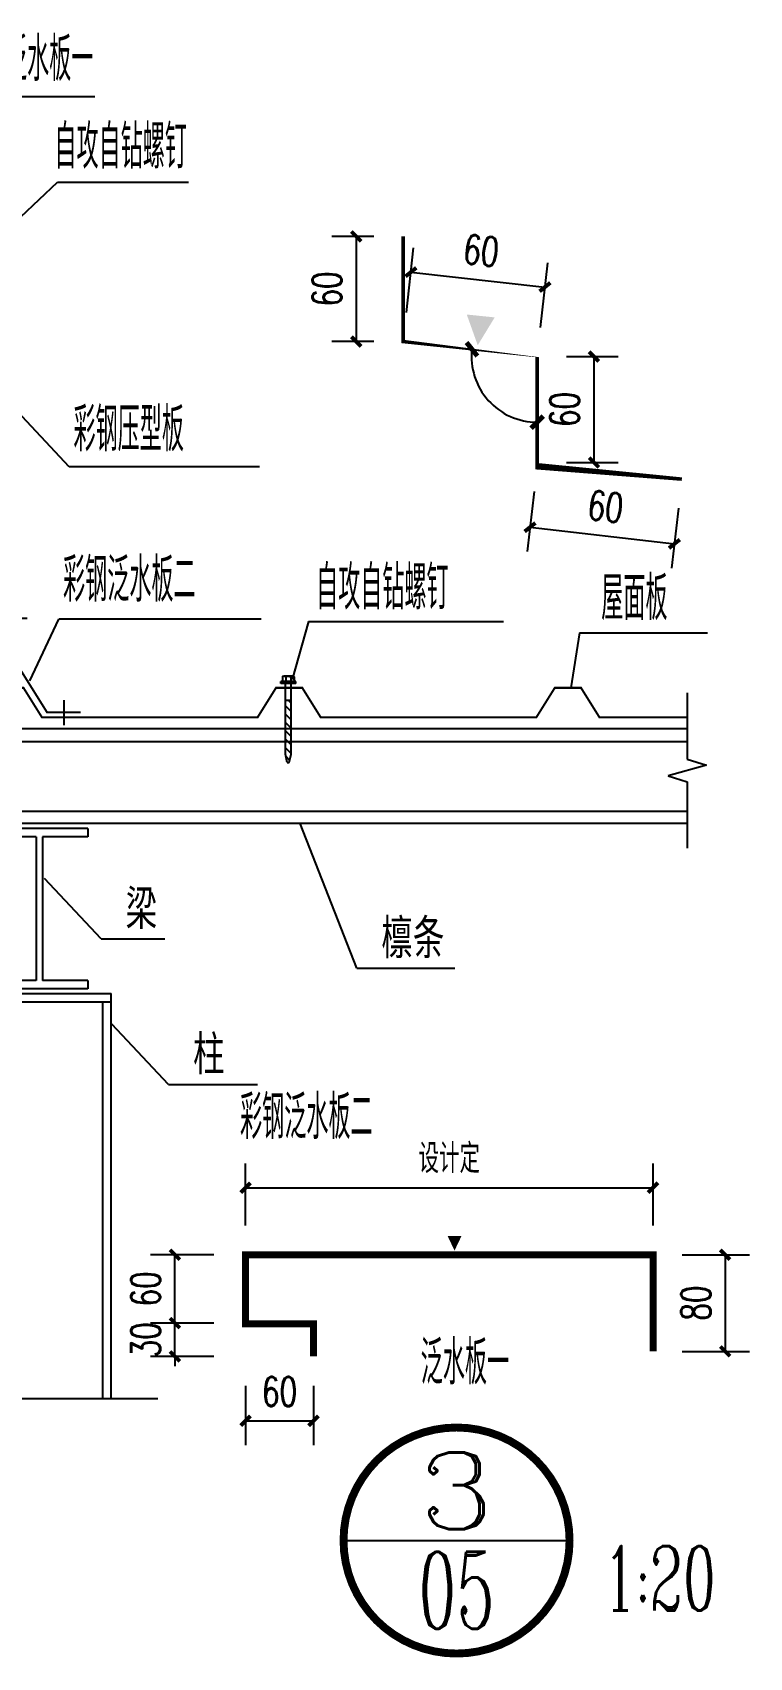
# Model space of a CAD drawing. Extents: x -518586 to 1253874, y -62343 to 661177.
# Drawn here: x 1207479 to 1214840, y -36262 to -19579 of the extents above; entities that cross this region are included whole.
import ezdxf
from ezdxf.enums import TextEntityAlignment as Align

# ---------------------------------------------------------------- set-up
doc = ezdxf.new("R2010")
doc.units = 0
doc.header["$LTSCALE"] = 1000
doc.header["$MEASUREMENT"] = 0
doc.linetypes.add('30', pattern=[0])
for name, color, linetype in [('killer_tk3.0000', 1, 'Continuous'), ('OTHER', 31, 'Continuous'), ('PUB_DIM', 3, 'Continuous'), ('PUB_TEXT', 7, 'Continuous'), ('WALL', 6, 'Continuous')]:
    doc.layers.add(name, color=color, linetype=linetype)
doc.styles.add('_HZTXT', font='tssdeng.shx', dxfattribs={"width": 0.7, "bigfont": 'hztxt.shx'})
doc.styles.add('_ROMANC', font='ROMANC.shx', dxfattribs={"width": 0.6})
doc.styles.add('_TCH_DIM', font='SIMPLEX', dxfattribs={"bigfont": 'GBCBIG'})
doc.styles.add('COMP', font='COMPLEX', dxfattribs={"bigfont": 'hztxt'})
doc.styles.add('DIM_FONT', font='SIMPLEX', dxfattribs={"width": 0.7, "bigfont": 'GBCBIG'})
doc.styles.add('HZTXT', font='txt', dxfattribs={"width": 0.7, "height": 300, "bigfont": 'HZTXT'})
doc.dimstyles.new('DIMN', dxfattribs={"dimtxt": 300, "dimasz": 100, "dimexe": 250, "dimexo": 300, "dimgap": 150, "dimtad": 1, "dimdec": 0, "dimzin": 0, "dimdsep": 46, "dimtxsty": 'DIM_FONT', "dimblk": 'ARCHTICK', "dimcen": 0.09, "dimclrt": 7, "dimazin": 2, "dimtfac": 1, "dimtdec": 0, "dimtix": 1, "dimtmove": 2, "dimatfit": 3, "dimfxl": 1, "dimtolj": 1, "dimtzin": 0, "dimarcsym": 0})

# ---------------------------------------------------------------- blocks, each defined once
blk = doc.blocks.new('_ArchTick')
at = {"color": 0, "linetype": 'ByBlock', "const_width": 0.4}
blk.add_lwpolyline([(-0.5, -0.5), (0.5, 0.5)], dxfattribs=at)
blk = doc.blocks.new('*X38')
at = {"color": 0}
for p, q in [((903710.7277338256, -307545.5107692006), (903713.6566963881, -307542.581806638)), ((903710.7277338256, -307554.3496039655), (903716.7277338252, -307548.3496039655)), ((903710.7277338256, -307563.1884387301), (903716.7277338252, -307557.1884387302)), ((903710.7277338256, -307572.027273495), (903716.7277338252, -307566.027273495)), ((903710.7277338256, -307580.8661082599), (903716.7277338252, -307574.8661082601)), ((903710.7277338256, -307589.7049430246), (903716.7277338252, -307583.7049430248)), ((903710.7277338256, -307598.5437777894), (903716.7277338252, -307592.5437777896)), ((903712.1576760613, -307605.9526703185), (903716.1480958905, -307601.9622504896))]:
    blk.add_line(p, q, dxfattribs=at)
blk = doc.blocks.new('*D40')
at = {"layer": 'Defpoints', "color": 0}
for p in [(1114557.002548371, 3737.149910153137), (1113100.874064709, 3177.556992697981), (1114477.345054707, 3023.841874324251)]:
    blk.add_point(p, dxfattribs=at)
at = {"layer": 'PUB_DIM', "color": 0, "lineweight": -2}
for p, q in [((1113134.169101048, 3475.703668941715), (1113208.277421988, 4139.320592063319)), ((1113180.531558373, 3890.865028526881), (1114557.002548371, 3737.149910153137)), ((1114510.640091046, 3321.988550567985), (1114584.748411987, 3985.605473689575))]:
    blk.add_line(p, q, dxfattribs=at)
at = {"layer": 'PUB_DIM', "color": 0, "lineweight": -2, "xscale": 100, "yscale": 100, "zscale": 100}
for p, rotation in [((1113180.531558373, 3890.865028526881), 173.6279894975795), ((1114557.002548371, 3737.149910153137), 353.6279894975795)]:
    blk.add_blockref('_ArchTick', p, dxfattribs=dict(at, rotation=rotation))
at = {"layer": 'PUB_DIM', "color": 7, "insert": (1113902.062089711, 4112.154145583758), "char_height": 300, "attachment_point": 5, "rotation": 353.6279894975795, "style": 'DIM_FONT'}
blk.add_mtext('\\A1;60', dxfattribs=at)
blk = doc.blocks.new('*D41')
at = {"layer": 'Defpoints', "color": 0}
for p in [(1113100.874064709, 4257.556994262617), (1112619.551617686, 3177.556992697996), (1113100.874064709, 3177.556992697995)]:
    blk.add_point(p, dxfattribs=at)
at = {"layer": 'PUB_DIM', "color": 0, "lineweight": -2}
for p, q in [((1112800.874064709, 4257.556994262617), (1112369.551617686, 4257.556994262617)), ((1112619.551617686, 4257.556994262617), (1112619.551617686, 3177.556992697996)), ((1112800.874064709, 3177.556992697996), (1112369.551617686, 3177.556992697996))]:
    blk.add_line(p, q, dxfattribs=at)
at = {"layer": 'PUB_DIM', "color": 0, "lineweight": -2, "xscale": 100, "yscale": 100, "zscale": 100}
for p, rotation in [((1112619.551617686, 4257.556994262617), 90), ((1112619.551617686, 3177.556992697996), 270)]:
    blk.add_blockref('_ArchTick', p, dxfattribs=dict(at, rotation=rotation))
at = {"layer": 'PUB_DIM', "color": 7, "insert": (1112319.551617686, 3717.556993480485), "char_height": 300, "attachment_point": 5, "rotation": 90, "style": 'DIM_FONT'}
blk.add_mtext('\\A1;60', dxfattribs=at)
blk = doc.blocks.new('*D42')
at = {"layer": 'Defpoints', "color": 0}
for p in [(1114479.684704567, 1935.883191361587), (1115962.014444408, 1765.177554513793), (1115885.48053801, 1100.592086486155)]:
    blk.add_point(p, dxfattribs=at)
at = {"layer": 'PUB_DIM', "color": 0, "lineweight": -2}
for p, q in [((1114445.363427729, 1637.852907738867), (1114374.549734138, 1022.939153648345)), ((1115927.69316757, 1467.147270891073), (1115856.879473979, 852.233516800552)), ((1114403.150798169, 1271.297723333948), (1115885.48053801, 1100.592086486155))]:
    blk.add_line(p, q, dxfattribs=at)
at = {"layer": 'PUB_DIM', "color": 0, "lineweight": -2, "xscale": 100, "yscale": 100, "zscale": 100}
for p, rotation in [((1114403.150798169, 1271.297723333948), 173.4307353424518), ((1115885.48053801, 1100.592086486155), 353.4307353424518)]:
    blk.add_blockref('_ArchTick', p, dxfattribs=dict(at, rotation=rotation))
at = {"layer": 'PUB_DIM', "color": 7, "insert": (1115178.636944927, 1483.975188532757), "char_height": 300, "attachment_point": 5, "rotation": 353.4307353424518, "style": 'DIM_FONT'}
blk.add_mtext('\\A1;60', dxfattribs=at)
blk = doc.blocks.new('*D43')
at = {"layer": 'Defpoints', "color": 0}
for p in [(1114477.345054707, 3023.841874324251), (1114477.345054703, 1936.15262629604), (1115059.446976679, 1936.152626296039)]:
    blk.add_point(p, dxfattribs=at)
at = {"layer": 'PUB_DIM', "color": 0, "lineweight": -2}
for p, q in [((1114777.345054707, 3023.841874324251), (1115309.446976679, 3023.841874324251)), ((1115059.446976679, 3023.841874324251), (1115059.446976679, 1936.152626296039)), ((1114777.345054703, 1936.152626296039), (1115309.446976679, 1936.152626296039))]:
    blk.add_line(p, q, dxfattribs=at)
at = {"layer": 'PUB_DIM', "color": 0, "lineweight": -2, "xscale": 100, "yscale": 100, "zscale": 100}
for p, rotation in [((1115059.446976679, 3023.841874324251), 90), ((1115059.446976679, 1936.152626296039), 270)]:
    blk.add_blockref('_ArchTick', p, dxfattribs=dict(at, rotation=rotation))
at = {"layer": 'PUB_DIM', "color": 7, "insert": (1114759.446976679, 2479.997250310324), "char_height": 300, "attachment_point": 5, "rotation": 90, "style": 'DIM_FONT'}
blk.add_mtext('\\A1;60', dxfattribs=at)
blk = doc.blocks.new('*D44')
at = {"layer": 'Defpoints', "color": 0}
for p in [(1115666.145082338, -5509.667821420822), (1111482.929583934, -6197.824240872171), (1115666.145082338, -6197.824240872171)]:
    blk.add_point(p, dxfattribs=at)
at = {"layer": 'PUB_DIM', "color": 0, "lineweight": -2}
for p, q in [((1111482.929583934, -5897.824240872171), (1111482.929583934, -5259.667821420822)), ((1115666.145082338, -5897.824240872171), (1115666.145082338, -5259.667821420822)), ((1111482.929583934, -5509.667821420822), (1115666.145082338, -5509.667821420822))]:
    blk.add_line(p, q, dxfattribs=at)
at = {"layer": 'PUB_DIM', "color": 0, "lineweight": -2, "xscale": 100, "yscale": 100, "zscale": 100, "rotation": 180}
blk.add_blockref('_ArchTick', (1111482.929583934, -5509.667821420822), dxfattribs=at)
at = {"layer": 'PUB_DIM', "color": 0, "lineweight": -2, "xscale": 100, "yscale": 100, "zscale": 100}
blk.add_blockref('_ArchTick', (1115666.145082338, -5509.667821420822), dxfattribs=at)
at = {"layer": 'PUB_DIM', "color": 7, "insert": (1113574.537333136, -5209.667821420822), "char_height": 300, "attachment_point": 5, "style": 'HZTXT'}
blk.add_mtext('\\A1;设计定', dxfattribs=at)
blk = doc.blocks.new('*D45')
at = {"layer": 'Defpoints', "color": 0}
for p in [(1111482.929583934, -7242.662683588918), (1112180.879576326, -7242.662683588918), (1112180.879576326, -7902.604961095843)]:
    blk.add_point(p, dxfattribs=at)
at = {"layer": 'PUB_DIM', "color": 0, "lineweight": -2}
for p, q in [((1111482.929583934, -7542.662683588918), (1111482.929583934, -8152.604961095843)), ((1112180.879576326, -7542.662683588918), (1112180.879576326, -8152.604961095843)), ((1111482.929583934, -7902.604961095843), (1112180.879576326, -7902.604961095843))]:
    blk.add_line(p, q, dxfattribs=at)
at = {"layer": 'PUB_DIM', "color": 0, "lineweight": -2, "xscale": 100, "yscale": 100, "zscale": 100, "rotation": 180}
blk.add_blockref('_ArchTick', (1111482.929583934, -7902.604961095843), dxfattribs=at)
at = {"layer": 'PUB_DIM', "color": 0, "lineweight": -2, "xscale": 100, "yscale": 100, "zscale": 100}
blk.add_blockref('_ArchTick', (1112180.879576326, -7902.604961095843), dxfattribs=at)
at = {"layer": 'PUB_DIM', "color": 7, "insert": (1111831.90458013, -7602.604961095843), "char_height": 300, "attachment_point": 5, "style": 'DIM_FONT'}
blk.add_mtext('\\A1;60', dxfattribs=at)
blk = doc.blocks.new('*D46')
at = {"layer": 'Defpoints', "color": 0}
for p in [(1115666.145082338, -6197.824240872171), (1115666.145082338, -7189.776282938663), (1116406.635761692, -7189.776282938664)]:
    blk.add_point(p, dxfattribs=at)
at = {"layer": 'PUB_DIM', "color": 0, "lineweight": -2}
for p, q in [((1115966.145082338, -6197.824240872171), (1116656.635761692, -6197.824240872172)), ((1116406.635761692, -6197.824240872172), (1116406.635761692, -7189.776282938664)), ((1115966.145082338, -7189.776282938663), (1116656.635761692, -7189.776282938664))]:
    blk.add_line(p, q, dxfattribs=at)
at = {"layer": 'PUB_DIM', "color": 0, "lineweight": -2, "xscale": 100, "yscale": 100, "zscale": 100}
for p, rotation in [((1116406.635761692, -6197.824240872172), 90), ((1116406.635761692, -7189.776282938664), 270)]:
    blk.add_blockref('_ArchTick', p, dxfattribs=dict(at, rotation=rotation))
at = {"layer": 'PUB_DIM', "color": 7, "insert": (1116106.635761692, -6693.800261905238), "char_height": 300, "attachment_point": 5, "rotation": 90, "style": 'DIM_FONT'}
blk.add_mtext('\\A1;80', dxfattribs=at)
blk = doc.blocks.new('*D47')
at = {"layer": 'Defpoints', "color": 0}
for p in [(1110757.838629846, -6197.824240872171), (1111455.788622238, -6197.824240872171), (1111455.788622238, -6899.181087885518)]:
    blk.add_point(p, dxfattribs=at)
at = {"layer": 'PUB_DIM', "color": 0, "lineweight": -2}
for p, q in [((1111155.788622238, -6197.824240872171), (1110507.838629846, -6197.824240872171)), ((1110757.838629846, -6899.181087885518), (1110757.838629846, -6197.824240872171)), ((1111155.788622238, -6899.181087885518), (1110507.838629846, -6899.181087885518))]:
    blk.add_line(p, q, dxfattribs=at)
at = {"layer": 'PUB_DIM', "color": 0, "lineweight": -2, "xscale": 100, "yscale": 100, "zscale": 100}
for p, rotation in [((1110757.838629846, -6197.824240872171), 90), ((1110757.838629846, -6899.181087885518), 270)]:
    blk.add_blockref('_ArchTick', p, dxfattribs=dict(at, rotation=rotation))
at = {"layer": 'PUB_DIM', "color": 7, "insert": (1110457.838629846, -6548.502664378666), "char_height": 300, "attachment_point": 5, "rotation": 90, "style": 'DIM_FONT'}
blk.add_mtext('\\A1;60', dxfattribs=at)
blk = doc.blocks.new('*D48')
at = {"layer": 'Defpoints', "color": 0}
for p in [(1110757.838629846, -6899.181087896693), (1111455.788622238, -6899.181087896693), (1111455.788622238, -7241.16028584959)]:
    blk.add_point(p, dxfattribs=at)
at = {"layer": 'PUB_DIM', "color": 0, "lineweight": -2}
for p, q in [((1110757.838629846, -6899.181087896693), (1110757.838629846, -6799.181087896693)), ((1111155.788622238, -6899.181087896693), (1110507.838629846, -6899.181087896693)), ((1110757.838629846, -7241.16028584959), (1110757.838629846, -6899.181087896693)), ((1111155.788622238, -7241.16028584959), (1110507.838629846, -7241.16028584959)), ((1110757.838629846, -7241.16028584959), (1110757.838629846, -7341.16028584959))]:
    blk.add_line(p, q, dxfattribs=at)
at = {"layer": 'PUB_DIM', "color": 0, "lineweight": -2, "xscale": 100, "yscale": 100, "zscale": 100}
for p, rotation in [((1110757.838629846, -6899.181087896693), 270), ((1110757.838629846, -7241.16028584959), 90)]:
    blk.add_blockref('_ArchTick', p, dxfattribs=dict(at, rotation=rotation))
at = {"layer": 'PUB_DIM', "color": 7, "insert": (1110457.838629846, -7070.170686872963), "char_height": 300, "attachment_point": 5, "rotation": 90, "style": 'DIM_FONT'}
blk.add_mtext('\\A1;30', dxfattribs=at)
blk = doc.blocks.new('_INDEX2')
blk.add_line((-0.5, 0), (0.5, 0))
at = {"const_width": 0.035}
blk.add_lwpolyline([(-0.5, 0, 1), (0.5, 0, 1)], format="xyb", close=True, dxfattribs=at)
at = {"style": 'COMP'}
for tag, width, p, p2 in [('1', 2.333333333333333, (-0.17, 0.05), (0.17, 0.05)), ('-', 1.166666666666667, (-0.17, -0.39), (0.17, -0.39))]:
    blk.add_attdef(tag, text='', height=0.34, dxfattribs=dict(at, width=width)).set_placement(p, p2, align=Align.FIT)
blk = doc.blocks.new('0563')
at = {"linetype": 'Continuous', "ltscale": 20}
blk.add_hatch(color=256, dxfattribs=at).paths.add_polyline_path([(1113866.45733627, 3139.616978015285), (1113753.964804618, 3455.144638504367), (1114040.695074026, 3425.717458730098)])
h = blk.add_hatch(color=256)
edge = h.paths.add_edge_path()
edge.add_ellipse((1108134.39888824, 2146.510667169001), major_axis=(28.96548013065114, 0.2134919967970202), ratio=0.9999999969452309, start_angle=-0.4222947059775946, end_angle=179.5777052940224)
edge.add_ellipse((1108134.39888824, 2146.510667169001), major_axis=(28.96626387770763, 0.01323278092401169), ratio=0.9999999969134097, start_angle=179.9738253282866, end_angle=359.9738253282866)
blk.add_hatch(color=256).paths.add_polyline_path([(1113628.351961209, -6154.938015479129), (1113556.525326519, -6003.630371535663), (1113700.643342449, -6003.851865342353)])
for p, q in [((1107681.910686309, 4466.165703092236), (1107811.510686899, 4466.165703092236)), ((1107681.910686309, 4057.925702499691), (1107681.910686309, 4466.165703092236)), ((1107701.350686394, 4446.725703067612), (1107811.510686899, 4446.72570305923)), ((1107701.350686394, 4077.365702528972), (1107701.350686394, 4446.725703067612)), ((1107811.510686899, 4446.72570305923), (1107811.510686899, 4466.165703092236)), ((1107811.510686899, 4446.72570305923), (1107811.510686899, 4446.72570305923)), ((1108524.310690145, 4466.165703085717), (1108653.910690735, 4466.165703085717)), ((1108524.310690145, 4446.725703056436), (1108524.310690145, 4466.165703085717)), ((1108524.310690145, 4446.725703056436), (1108634.47069064, 4446.725703056436)), ((1108524.310690145, 4446.725703056436), (1108524.310690145, 4446.725703056436)), ((1108634.47069064, 4446.725703056436), (1108634.47069064, 4077.36570252059)), ((1108653.910690735, 4466.165703085717), (1108653.910690735, 4057.925702493172)), ((1108679.753300047, 4456.874116108287), (1108982.153301424, 4456.874116108287)), ((1108790.727280656, 82.52186551736668), (1108679.753300034, 4456.874116108287)), ((1109093.127282033, 82.52186551736668), (1108982.153301424, 4456.874116108287)), ((1107290.365755097, 4131.812666159589), (1107290.365521191, 4175.669868619647)), ((1107294.65545778, 4184.025150402915), (1107317.563342169, 4184.025272584055)), ((1107327.283296366, 4192.621464345139), (1107317.563296324, 4192.621412505861)), ((1107317.563711046, 4114.861412393395), (1107317.563296324, 4192.621412505861)), ((1107327.283711091, 4114.861464236397), (1107327.283296366, 4192.621464345139)), ((1107637.596592539, 4241.708985080477), (1107335.196591162, 4241.708985080477)), ((1107335.196591154, -7679.586389834527), (1107335.196591162, 4241.708985080477)), ((1107637.596592531, -7679.586389834527), (1107637.596592539, 4241.708985080477)), ((1108511.382024836, 4267.898894567508), (1108564.577660112, 4279.233865756076)), ((1108511.381959122, 4255.577404325362), (1108511.382024836, 4267.898894567508)), ((1108511.381959122, 4255.577404325362), (1108564.577473484, 4244.241865707096)), ((1108564.577473484, 4244.241865707096), (1108999.504543649, 4244.239546065684)), ((1108564.57766012, 4279.233865757007), (1108999.504730277, 4279.231546114665)), ((1108895.020010623, 4244.240103325341), (1108895.020197249, 4279.232103377115)), ((1108999.504388134, 4215.079546027351), (1108999.504885799, 4308.39154616138)), ((1108999.504388134, 4215.079546027351), (1109011.168388181, 4215.079483816866)), ((1108999.504885799, 4308.39154616138), (1109011.168885854, 4308.391483952757)), ((1109011.168388181, 4215.079483816866), (1109011.168885854, 4308.391483952757)), ((1109038.657904467, 4225.394705110695), (1109011.168443196, 4225.394851726945)), ((1109038.658011413, 4245.447326496709), (1109011.168550149, 4245.447473105509)), ((1109038.658185158, 4278.023348057177), (1109011.168723889, 4278.023494671565)), ((1109038.658292104, 4298.075969436672), (1109011.16883084, 4298.076116045471)), ((1109043.805935318, 4235.42098834319), (1109043.806216008, 4288.049631286878)), ((1107294.6555469, 4167.314632588532), (1107317.563431293, 4167.314754769672)), ((1107294.655691686, 4140.167947954964), (1107317.563576075, 4140.168070129585)), ((1107294.655780811, 4123.457430134993), (1107317.563665202, 4123.457552315202)), ((1107327.283711091, 4114.861464236397), (1107317.563711046, 4114.861412393395)), ((1107689.722651102, 4168.323397344444), (1107327.283425959, 4168.321464302484)), ((1107689.722806627, 4139.163397297729), (1107327.28358149, 4139.161464263219)), ((1107414.354025683, 4139.161928653251), (1107414.353870159, 4168.321928688791)), ((1107585.250601208, 4109.783144771587), (1107778.377364073, 4109.783144771587)), ((1108653.910690735, 4057.925702493172), (1107681.910686309, 4057.925702499691)), ((1107681.910686309, -3516.383634945843), (1107681.910686296, 4057.925702499691)), ((1107734.052347169, 4158.87758801179), (1107689.722651102, 4168.323397344444)), ((1107734.052401931, 4148.609679480549), (1107689.722806627, 4139.163397297729)), ((1108634.47069064, 4077.36570252059), (1107701.350686394, 4077.365702528972)), ((1107734.052401931, 4148.609679480549), (1107734.052347169, 4158.87758801179)), ((1108653.910690722, 4057.925702493172), (1108653.910690735, -3602.783635066357)), ((1108884.109988519, 4137.19919427624), (1109147.578550922, 4137.19919427624)), ((1107681.910686309, 516.5391978430562), (1107811.510686899, 516.5391978430562)), ((1107681.910686309, 108.2991972467862), (1107681.910686309, 516.5391978430562)), ((1107811.510686899, 497.0991978091188), (1107811.510686899, 516.5391978430562)), ((1108524.310690145, 497.0991978091188), (1108524.310690145, 516.5391978328116)), ((1108524.310690145, 516.5391978328116), (1108653.910690735, 516.5391978328116)), ((1108653.910690735, 516.5391978328116), (1108653.910690735, 108.2991972402669)), ((1107523.780216739, 336.4874051050283), (1107781.209200593, 336.4874051050283)), ((1107701.350686394, 497.0991978137754), (1107811.510686899, 497.0991978091188)), ((1107701.350686394, 127.7391972797923), (1107701.350686394, 497.0991978137754)), ((1107811.510686899, 497.0991978091188), (1107811.510686899, 497.0991978091188)), ((1108524.310690145, 497.0991978091188), (1108524.310690145, 497.0991978091188)), ((1108524.310690145, 497.0991978091188), (1108634.47069064, 497.0991978091188)), ((1108569.49308977, 336.4874051050283), (1109239.898981674, 336.4874051050283)), ((1108634.47069064, 497.0991978091188), (1108634.47069064, 127.7391972695477)), ((1108653.910690735, 108.2991972402669), (1107681.910686309, 108.2991972467862)), ((1108634.47069064, 127.7391972695477), (1107701.350686394, 127.7391972797923)), ((1108790.727280656, 82.52186551736668), (1109093.127282033, 82.52186551736668)), ((1108957.702209212, -344.4110940643586), (1108957.70231288, -324.9710940397345)), ((1109113.222313593, -324.971923485864), (1108957.70231288, -324.9710940397345)), ((1108974.894837136, -279.1554170926102), (1108974.894592783, -324.9711857312359)), ((1109079.31980595, -270.5760117643513), (1108991.605400771, -270.5755439470522)), ((1109008.315872865, -279.1555953375064), (1109008.315628509, -324.9713639807887)), ((1109062.609242315, -279.1558849071153), (1109062.608997962, -324.971653548535)), ((1109096.030278052, -279.1560631566681), (1109096.030033695, -324.9718317924999)), ((1109113.222209912, -344.4119235132821), (1109113.222313593, -324.971923485864)), ((1111844.051176351, -332.033691171091), (1111844.051280018, -312.5936911483295)), ((1111999.571177049, -332.0345206237398), (1111844.051176344, -332.033691171091)), ((1111999.571280729, -312.594520594459), (1111844.051280018, -312.5936911483295)), ((1111861.243804271, -266.7780142012052), (1111861.243559922, -312.5937828379683)), ((1111965.668773087, -258.1986088729464), (1111877.954367903, -258.1981410556473)), ((1111892.647310503, -1056.912398390938), (1111892.651176578, -332.033950373996)), ((1111894.664840004, -266.7781924470328), (1111894.664595647, -312.5939610875212)), ((1111948.95820945, -266.778482011985), (1111948.957965101, -312.59425065713)), ((1111950.967310766, -1056.912709448952), (1111950.971176835, -332.0342614171095)), ((1111982.379245189, -266.7786602624692), (1111982.379000834, -312.5944289029576)), ((1111999.571177049, -332.0345206237398), (1111999.571280729, -312.594520594459)), ((1109113.222209912, -344.4119235132821), (1108957.702209207, -344.4110940690152)), ((1109006.298343365, -1069.289801281411), (1109006.302209441, -344.4113532663323)), ((1109064.618343628, -1069.29011234222), (1109064.622209697, -344.4116643103771)), ((1109064.621280926, -518.55255215941), (1109006.301280663, -518.5522411172278)), ((1109619.968216315, -762.1697415676899), (1109619.968216315, -504.7407585098408)), ((1111950.970248063, -506.175149268005), (1111892.6502478, -506.1748382258229)), ((1108795.014896891, -799.7389342146926), (1108795.014896891, -1771.738935622852)), ((1116018.162971741, -799.7389342146926), (1108795.014896891, -799.7389342146926)), ((1108795.014896891, -929.3389344024472), (1116018.162971734, -929.3389344024472)), ((1109025.189962071, -1157.949193155859), (1109006.298343365, -1069.289801298175)), ((1109025.189962071, -1157.949193155859), (1109045.725779208, -1157.949302679393)), ((1109045.725779208, -1157.949302679393), (1109064.618343628, -1069.29011234222)), ((1111911.538929208, -1145.571790264454), (1111892.647310503, -1056.912398401182)), ((1111911.538929208, -1145.571790264454), (1111932.074746339, -1145.57189978892)), ((1111932.074746339, -1145.57189978892), (1111950.967310766, -1056.912709448952)), ((1108795.014896891, -1642.138935440686), (1116018.162971734, -1642.138935440686)), ((1116018.162971741, -1771.738935622852), (1108795.014896891, -1771.73893562844)), ((1109862.857822285, -1821.225580791477), (1108870.45221605, -1821.225580797065)), ((1108870.45221605, -1821.225580797065), (1108870.45221605, -1907.625580916647)), ((1109862.857822285, -1821.225580791477), (1109862.857822285, -1907.625580916647)), ((1112623.931450945, -3256.325160421897), (1112044.552393459, -1771.73893562844)), ((1109334.255019019, -1907.625580916647), (1108870.45221605, -1907.625580916647)), ((1109334.255019019, -1907.625580916647), (1109334.255019019, -3380.716743861791)), ((1109862.857822285, -1907.625580916647), (1109399.055019314, -1907.625580916647)), ((1109399.055019314, -1907.625580916647), (1109399.055019314, -3380.716743861791)), ((1109999.149387725, -2955.782756495755), (1109419.77033024, -2336.239303365815)), ((1109999.149387733, -2955.782756495755), (1110653.8153892, -2955.782756495755)), ((1112623.93145095, -3256.325160421897), (1113631.31629148, -3256.325160421897)), ((1109334.255019019, -3380.716743861791), (1108870.45221605, -3380.716743861791)), ((1108870.45221605, -3380.716743861791), (1108870.45221605, -3467.116743982304)), ((1109862.857822285, -3467.116743982304), (1108870.45221605, -3467.116743982304)), ((1109862.857822285, -3380.716743861791), (1109399.055019314, -3380.716743861791)), ((1109862.857822285, -3380.716743861791), (1109862.857822285, -3467.116743982304)), ((1107681.910686309, -3516.383634945843), (1107681.910686309, -3602.783635066357)), ((1107681.910686309, -3516.383634945843), (1110102.27019232, -3516.383634945843)), ((1107681.910686309, -3602.783635066357), (1110102.27019232, -3602.783635066357)), ((1107681.910686309, -3602.783635066357), (1108653.910690735, -4422.741124011111)), ((1108653.910690735, -7677.816736371722), (1108653.910690735, -3602.783635066357)), ((1108740.310691128, -7677.816736371722), (1108740.310691119, -3602.783635066357)), ((1110015.870191927, -7677.816736371722), (1110015.87019193, -3602.783635066357)), ((1110102.270192324, -7677.816736367997), (1110102.27019232, -3516.383634945843)), ((1110690.681798811, -4449.202246664558), (1110111.302741321, -3829.658793538343)), ((1110690.681798811, -4449.202246664558), (1111605.607715859, -4449.202246664558)), ((1107681.910686309, -6271.98134490801), (1107681.910686309, -5863.741344321053)), ((1107681.910686309, -5863.741344321053), (1107811.510686899, -5863.741344321053)), ((1107701.350686394, -6252.541344884317), (1107701.350686394, -5883.181344344746)), ((1107701.350686394, -5883.181344344746), (1107811.510686899, -5883.181344352197)), ((1107811.510686899, -5883.181344352197), (1107811.510686899, -5863.741344321053)), ((1107811.510686899, -5883.181344352197), (1107811.510686899, -5883.181344352197)), ((1108524.310690145, -5883.181344352197), (1108524.310690145, -5863.741344329435)), ((1108524.310690145, -5863.741344329435), (1108653.910690735, -5863.741344329435)), ((1108524.310690145, -5883.181344352197), (1108524.310690145, -5883.181344352197)), ((1108524.310690145, -5883.181344352197), (1108634.47069064, -5883.181344352197)), ((1108634.47069064, -5883.181344352197), (1108634.47069064, -6252.541344890837)), ((1108653.910690735, -5863.741344329435), (1108653.910690735, -6271.981344920117)), ((1107523.780216739, -6043.793137055356), (1107781.209200593, -6043.793137055356)), ((1108653.910690735, -6271.981344920117), (1107681.910686309, -6271.98134490801)), ((1108634.47069064, -6252.541344890837), (1107701.350686394, -6252.541344884317))]:
    blk.add_line(p, q)
at = {"ltscale": 0.02}
blk.add_line((1111482.929583934, -6899.181087896693), (1111482.929583934, -6638.774449975695), dxfattribs=at)
for points, const_width in [([(1107658.943291931, 4064.680695634801), (1107658.943291931, 4287.527258188929), (1107105.369917378, 4287.527258188929), (1107105.369917378, 4775.232406509575), (1109052.977540024, 4775.232406509575), (1109052.977540024, 4064.96375131933)], 21.60000009834767), ([(1108733.001779212, 518.4595095883124), (1108733.001779212, -32.12325561186299), (1109117.683171409, -105.7165897791274), (1109444.337971287, -628.3642679727636), (1109790.697245639, -628.3642679727636)], 21.60000009834767), ([(1116018.162971741, -680.3105356371962), (1115116.338068283, -680.3105356371962), (1114927.338067418, -377.910535199102), (1114657.338066193, -377.910535199102), (1114468.338065332, -680.3105356371962), (1112254.338055252, -680.3105356371962), (1112065.338054391, -377.910535199102), (1111795.338053162, -377.910535199102), (1111606.338052301, -680.3105356371962), (1109392.338042221, -680.3105356371962), (1109203.33804136, -377.910535199102), (1108933.338040131, -377.910535199102), (1108744.33803927, -680.3105356371962)], 21.60000009834767), ([(1112180.879576326, -7241.16028584959), (1112180.879576326, -6908.181087909732), (1111482.929583934, -6908.181087909732), (1111482.929583934, -6197.824240872171), (1115666.145082338, -6197.824240872171), (1115666.145082338, -7189.776282938663)], 72.00000032782556)]:
    blk.add_lwpolyline(points, dxfattribs=dict(const_width=const_width))
at = {"linetype": 'Continuous', "ltscale": 20, "const_width": 36.00000016391278}
blk.add_lwpolyline([(1115962.014444408, 1765.177554513793), (1114477.345054703, 1936.15262629604), (1114477.345054707, 3023.841874324251), (1113100.874064709, 3177.556992697995), (1113100.874064709, 4257.556994262617)], dxfattribs=at)
blk.add_circle((1108134.398888236, 2146.510667169001), 28.96626689939144)
at = {"linetype": 'Continuous'}
blk.add_arc((1114477.345054707, 3023.841874324251), 674.3365963671066, 173.6279895920127, 270, dxfattribs=at)
at = {"extrusion": (0, 0, -0.9999999999999999)}
for centre, major_axis, ratio, start_param, end_param in [((1107294.655502333, 4175.669891495723), (-4.456012997488259e-05, 8.355258907191473), 0.5134468234993063, 3.141592652737757, 6.28318530632755), ((1109038.657957944, 4235.421015795786), (5.347497417440287e-05, 10.02631068881601), 0.5134468236755438, -5.722333717983474e-11, 3.14159265353257), ((1109079.319760185, -279.155974030029), (-16.71051786653698, 8.912493273376446e-05), 0.5134468205035028, 1.988742504011043e-10, 3.141592653788667), ((1111965.668727329, -266.7785711367615), (-16.71051786653698, 8.912493273376446e-05), 0.5134468205035028, 1.988742504011043e-10, 3.141592653788667)]:
    blk.add_ellipse(centre, major_axis=major_axis, ratio=ratio, start_param=start_param, end_param=end_param, dxfattribs=at)
at = {"extrusion": (0, 0, -0.9999999999999998)}
blk.add_ellipse((1109038.65809829, 4261.735337268095), major_axis=(0.0001091756732098207, 16.28801078438913), ratio=0.3160593054889145, start_param=-1.724518965029453e-05, end_param=3.141601233719572, dxfattribs=at)
for centre, major_axis, ratio, start_param, end_param in [((1109038.658238635, 4288.049658742268), (5.347187783170684e-05, 10.0263106878847), 0.5134468237232369, 3.141592653045548, 6.283185306635342), ((1107294.655619296, 4153.741290268954), (-8.042881700362165e-05, 13.57334232068568), 0.3160593055051388, -1.478525255582674e-05, 3.141603693222482), ((1107294.655736244, 4131.812689042185), (-4.45640685837311e-05, 8.355258907191454), 0.5134468237222372, -6.605804792059189e-11, 3.141592653523735), ((1108991.60535501, -279.1555062192492), (-16.71051786467433, 8.912287153345023e-05), 0.5134468205607355, 3.14159265358487, 6.283185307174663), ((1111877.954322143, -266.7781033185311), (-16.71051786653697, 8.912530355916939e-05), 0.5134468204477715, 3.141592653759776, 6.283185307349569)]:
    blk.add_ellipse(centre, major_axis=major_axis, ratio=ratio, start_param=start_param, end_param=end_param)
at = {"extrusion": (0, 0, -1)}
for centre, major_axis, ratio, start_param, end_param in [((1109035.462557601, -279.1557401246391), (-27.14668472623135, 0.0001355260479435478), 0.3160593035238806, -1.183349158773161e-05, 3.141606645092077), ((1111921.811524736, -266.7783372313716), (-27.1466847251904, 0.0001608524378241904), 0.3160593035343572, -1.478518971431697e-05, 3.141603693285403)]:
    blk.add_ellipse(centre, major_axis=major_axis, ratio=ratio, start_param=start_param, end_param=end_param, dxfattribs=at)
at = {"layer": 'killer_tk3.0000', "color": 3, "linetype": '30', "ltscale": 0.02}
for p, q in [((1108165.339418235, 4775.232406506781), (1108515.759058403, 5691.782503065187)), ((1109937.135306165, 5691.782503065187), (1108515.759058403, 5691.782503065187)), ((1106754.799070321, 4775.232406509575), (1105980.703421049, 4775.232406509575)), ((1108986.65995621, 4279.23161462089), (1109552.912311867, 4814.20437485585)), ((1109552.912311867, 4814.20437485585), (1110896.644743847, 4814.20437485585)), ((1106582.198729618, 2659.752569138538), (1107585.250601208, 4109.783144771587)), ((1106582.198729618, 2659.752569138538), (1105162.400208656, 2659.752569138538)), ((1109672.506339521, 1891.0557310679), (1109093.127282033, 2510.599184197839)), ((1106942.393336669, 871.871506461408), (1108134.398888236, 2146.510667169001)), ((1111626.850925025, 1891.0557310679), (1109672.506339521, 1891.0557310679)), ((1106942.393336665, 871.871506461408), (1105161.284264526, 871.871506461408)), ((1109267.375448967, -305.118797479663), (1109565.257665756, 327.5082594719715)), ((1111641.466098473, 327.5082594719715), (1109565.257665756, 327.5082594719715)), ((1112129.367960567, 302.4107327428646), (1111959.976609409, -291.8979551349767)), ((1112129.367960567, 302.4107327428646), (1114131.629622445, 302.4107327428646)), ((1114911.903678971, 187.8898436832242), (1114823.474125199, -377.910535199102)), ((1114911.903678971, 187.8898436832242), (1116226.506396786, 187.8898436832242)), ((1107035.035323065, -2579.415781564545), (1107353.538622153, -1348.7345587085)), ((1107035.035323065, -2579.415781562682), (1104053.466336711, -2579.415781564545))]:
    blk.add_line(p, q, dxfattribs=at)
at = {"layer": 'OTHER'}
for p, q in [((1116018.162971741, -428.3105352767743), (1116018.162971741, -1109.024735464249)), ((1116018.162971741, -1109.024735464249), (1116216.162972643, -1172.024735555518)), ((1116216.162972643, -1172.024735555518), (1115820.16297084, -1280.024735711981)), ((1115820.16297084, -1280.024735711981), (1116018.162971741, -1343.02473580325)), ((1116018.162971741, -1343.02473580325), (1116018.162971741, -2023.738935987931)), ((1108710.977820391, -7479.816736084875), (1108647.977820104, -7677.816736371722)), ((1108818.977820883, -7875.816736658569), (1108710.977820391, -7479.816736084875)), ((1108647.977820104, -7677.816736371722), (1106948.997250742, -7677.816736374516)), ((1108881.97782117, -7677.816736371722), (1108818.977820883, -7875.816736658569)), ((1110580.95839054, -7677.816736367997), (1108881.97782117, -7677.816736371722))]:
    blk.add_line(p, q, dxfattribs=at)
at = {"layer": 'PUB_DIM'}
for p, q in [((1106467.373962369, 5045.232406897936), (1105013.634447879, 5045.232406897936)), ((1106197.37396114, 5045.232406897936), (1106467.373962369, 4775.232406509575)), ((1106737.373963599, 5045.232406897936), (1106197.37396114, 5045.232406897936)), ((1106467.373962369, 4775.232406509575), (1106737.373963599, 5045.232406897936)), ((1107177.015186711, 4775.232406509575), (1105984.462885354, 4775.232406509575))]:
    blk.add_line(p, q, dxfattribs=at)
at = {"extrusion": (0, 0, -1)}
for p, xscale, yscale, zscale, rotation in [((-2902455.255868895, -5266206.297527922), 5.832000008934479, 5.832000026955939, -5.832000009331201, 90.00030557325792), ((-9893148.877935713, 2988748.49793173), 9.720000045068444, 9.72000001475135, -9.720000015552001, 0.0003055798118498859), ((-9896035.226902852, 2988760.875334616), 9.720000045068444, 9.72000001475135, -9.720000015552001, 0.0003055798118498859)]:
    blk.add_blockref('*X38', p, dxfattribs=dict(at, xscale=xscale, yscale=yscale, zscale=zscale, rotation=rotation))
at = {"xscale": 4.860000007445705, "yscale": 4.860000022463282, "zscale": 4.860000007776001, "rotation": 90.00030557983423}
blk.add_blockref('*X38', (-387219.1758562117, -4387902.952764058), dxfattribs=at)
at = {"linetype": 'Continuous', "zscale": 126.0000002016001}
for p, xscale, yscale, rotation in [((1113807.174338485, 3098.682079253253), 126.0000001873881, 126.0000005688762, 83.62798945805439), ((1114477.345054703, 2349.505280047189), 126.0000005736947, 126.0000001825392, 359.9999999996186)]:
    blk.add_blockref('_ArchTick', p, dxfattribs=dict(at, xscale=xscale, yscale=yscale, rotation=rotation))
at = {"layer": 'PUB_TEXT'}
ref = blk.add_blockref('_INDEX2', (1113649.001988768, -9131.808607860003), dxfattribs=dict(at, xscale=2320.50000486616, yscale=2320.500004873611, zscale=2320.500004873049))
ref.add_attrib('1', '3', dxfattribs={"layer": '0', "height": 788.9700016568371, "style": 'COMP', "width": 1.500000000013643}).set_placement((1113254.516987932, -9015.783607617486), (1114043.486989596, -9015.783607617486), align=Align.FIT)
ref.add_attrib('-', '05', dxfattribs={"layer": '0', "height": 788.9700016568371, "style": 'COMP', "width": 0.6176470588291469}).set_placement((1113254.516987932, -10036.80360976094), (1114043.486989596, -10036.80360976094), align=Align.FIT)
for s, height, style, width, p in [('梁', 405.0000005867332, '_HZTXT', 0.8000000037252905, (1110251.685017402, -2854.235236171167)), ('檩条', 405.0000005867332, '_HZTXT', 0.8000000037252905, (1112876.46708062, -3154.777640097309)), ('柱', 405.0000005867332, '_HZTXT', 0.8000000037252905, (1110943.217428474, -4347.654726343695)), ('1:20', 663.0000013923, '_ROMANC', 0.6, (1115153.096288232, -9851.738966818433))]:
    blk.add_text(s, height=height, dxfattribs=dict(style=style, width=width)).set_placement(p)
at = {"layer": 'PUB_DIM', "style": 'DIM_FONT', "width": 0.8000000016556846}
blk.add_text('17400', height=270.0000003911555, dxfattribs=at).set_placement((1105593.800840969, 5279.237191386987), align=Align.MIDDLE)
at = {"layer": 'PUB_TEXT', "style": '_TCH_DIM'}
for s, width, p in [('彩钢泛水板一', 0.6999999998965196, (1108559.658592413, 5853.888674601447)), ('自攻自钻螺钉', 0.6999999998965196, (1109520.616873036, 4953.546960850712)), ('拉铆钉', 0.6999999998965196, (1105285.61525994, 2834.320165798534)), ('彩钢压型板', 0.6999999998965196, (1109716.628548567, 2050.393681453075)), ('附加钢柱', 0.7000000019661253, (1105296.19420496, 1117.814406808931)), ('彩钢泛水板二', 0.7000000019661253, (1109609.157199765, 506.5669203153811)), ('自攻自钻螺钉', 0.7000000019661253, (1112207.089824453, 427.5350845656358)), ('屋面板', 0.6999999998965196, (1115134.639574748, 318.9060752042569)), ('900型彩钢板', 0.7000000019661253, (1104306.285557569, -1878.09544593608)), ('厚度为0.426mm', 0.6999999998965196, (1104165.710882631, -2506.062588301953)), ('彩钢泛水板二', 0.7000000019661253, (1111426.614010739, -5009.238692038227)), ('泛水板一', 0.7000000019661253, (1113281.162983016, -7528.977594640572))]:
    blk.add_text(s, height=450.0000006519258, dxfattribs=dict(at, width=width)).set_placement(p)
at = {"layer": 'PUB_DIM'}
for base, p1, p2, text, picture, middle in [((1112619.551617686, 3177.556992697996), (1113100.874064709, 4257.556994262617), (1113100.874064709, 3177.556992697995), '60', '*D41', (1112319.551617686, 3717.556993480485)), ((1115059.446976679, 1936.152626296039), (1114477.345054707, 3023.841874324251), (1114477.345054703, 1936.15262629604), '60', '*D43', (1114759.446976679, 2479.997250310324)), ((1110757.838629846, -6197.824240872171), (1111455.788622238, -6899.181087885518), (1111455.788622238, -6197.824240872171), '60', '*D47', (1110457.838629846, -6548.502664378666)), ((1116406.635761692, -7189.776282938664), (1115666.145082338, -6197.824240872171), (1115666.145082338, -7189.776282938663), '80', '*D46', (1116106.635761692, -6693.800261905238)), ((1110757.838629846, -6899.181087896693), (1111455.788622238, -7241.16028584959), (1111455.788622238, -6899.181087896693), '30', '*D48', (1110457.838629846, -7070.170686872963))]:
    dim = blk.add_linear_dim(base=base, p1=p1, p2=p2, angle=90, text=text, dimstyle='DIMN', dxfattribs=at)
    dim.commit()
    dim.dimension.update_dxf_attribs({"geometry": picture, "text_midpoint": middle})
for p1, p2, distance, picture, middle in [((1113100.874064709, 3177.556992697995), (1114477.345054707, 3023.841874324251), 717.7420638884739, '*D40', (1113902.062089711, 4112.154145583758)), ((1114479.684704567, 1935.883191361558), (1115962.014444408, 1765.177554513793), -668.9777897225504, '*D42', (1115178.636944927, 1483.975188532757))]:
    dim = blk.add_aligned_dim(p1=p1, p2=p2, distance=distance, text='60', dimstyle='DIMN', dxfattribs=at)
    dim.commit()
    dim.dimension.update_dxf_attribs({"geometry": picture, "text_midpoint": middle})
dim = blk.add_linear_dim(base=(1115666.145082338, -5509.667821420822), p1=(1111482.929583934, -6197.824240872171), p2=(1115666.145082338, -6197.824240872171), text='设计定', dimstyle='DIMN', override={"dimtxsty": 'HZTXT'}, dxfattribs=at)
dim.commit()
dim.dimension.update_dxf_attribs({"geometry": '*D44', "text_midpoint": (1113574.537333136, -5209.667821420822)})
dim = blk.add_linear_dim(base=(1112180.879576326, -7902.604961095843), p1=(1111482.929583934, -7242.662683588918), p2=(1112180.879576326, -7242.662683588918), text='60', dimstyle='DIMN', dxfattribs=at)
dim.commit()
dim.dimension.update_dxf_attribs({"geometry": '*D45', "text_midpoint": (1111831.90458013, -7602.604961095843)})

msp = doc.modelspace()

# ---------------------------------------------------------------- block references
at = {"layer": 'WALL', "color": 0}
msp.add_blockref('0563', (98183.12603640137, -25929.23240689794), dxfattribs=at)

doc.saveas('drawing.dxf')
